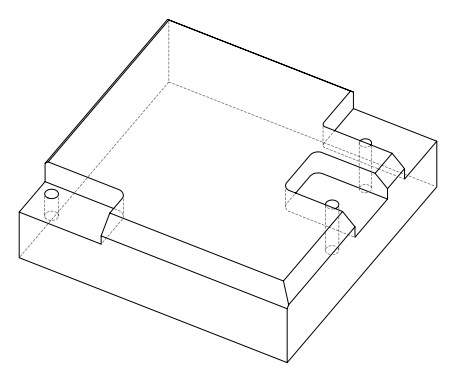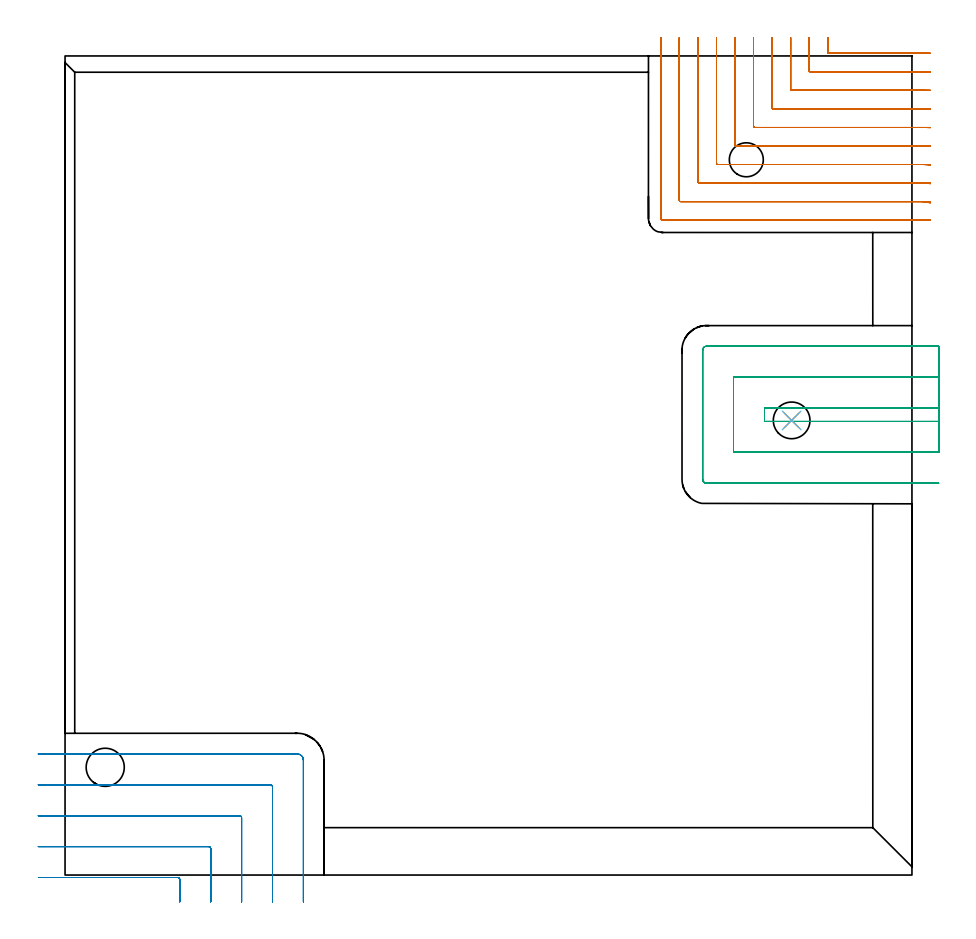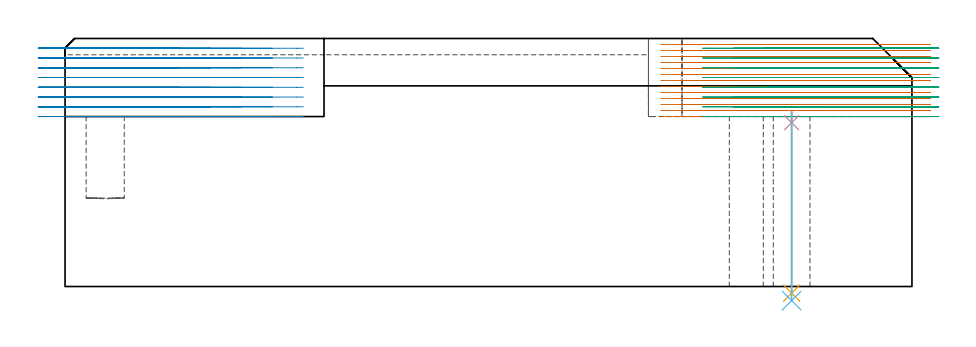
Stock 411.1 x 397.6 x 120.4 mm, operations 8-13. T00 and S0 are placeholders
(PLAN: 13 operations, 7 tool changes, 112.4 min)
(1 INDEXABLE_INSERT_DRILL_THROUGH_HOLE_FROM_SOLID | STEP1HOLE_1 | NXT0302_004 | 0.35 min | 25695 mm3)
(2 INDEXABLE_INSERT_DRILL_BLIND_HOLE_FROM_SOLID | STEP1POCKET | NXT0302_008 | 0.18 min | 20820 mm3)
(3 AREA_MILL | FG_CHAMFER_SURFACE | UGT0205_001 | 9.69 min | 33712 mm3)
(4 AREA_MILL_1 | FG_CHAMFER_SURFACE_1 | UGT0205_001 | 5.35 min | 3662 mm3)
(5 AREA_MILL_2 | FG_CHAMFER_SURFACE_2 | UGT0205_001 | 20.21 min | 74869 mm3)
(6 AREA_MILL_3 | FG_CHAMFER_SURFACE_3 | UGT0205_001 | 2.86 min | 10962 mm3)
(7 AREA_MILL_4 | FG_CHAMFER_SURFACE_4 | UGT0205_001 | 6.98 min | 8929 mm3)
(8 MILL_CORNER_NOTCH_RECTANGULAR | CORNER_NOTCH_RECTANGULAR | NXT0201_011 | Follow Part, ap 3, ae 75% | 39.66 min | 405418 mm3)
(9 MILL_CORNER_NOTCH_RECTANGULAR_1 | CORNER_NOTCH_RECTANGULAR_1 | UGT0201_094 | Follow Part, ap 5, ae 75% | 12.35 min | 314017 mm3)
(10 MILL_SLOT | SLOT_PARTIAL_RECTANGULAR | UGT0201_094 | Follow Part, ap 5, ae 75% | 13.94 min | 360773 mm3)
(11 SPOT_DRILL | STEP1HOLE | NXT0321_9005460120000 | 0.06 min | 214 mm3)
(12 DRILL_THROUGH_HOLE_INTO_CENTER | STEP1HOLE | NXT0301_065 | 0.36 min | 5537 mm3)
(13 DRILL_TO_ENLARGE_THROUGH_HOLE | STEP1HOLE | UGT0301_248 | 0.37 min | 14740 mm3)
(TOOL NXT0302_004 | Index. Insert Drill 16.5mm [880-D1650L20-05] | D16.5 PA176 FL83 Z2)
(TOOL NXT0302_008 | Index. Insert Drill 18.5mm [880-D1850L25-05] | D18.5 PA176 FL93 Z2)
(TOOL UGT0205_001 | Chamfer Mill 20 x 3 x 45 deg. | D20 FL50 Z2)
(TOOL NXT0201_011 | ENDMILL 12mm [2P460-1200-NA 1630] | D12 FL38 Z6)
(TOOL UGT0201_094 | End mill 20 mm | D20 FL38 Z4)
(TOOL NXT0321_9005460120000 | NC Spot Drill, 142deg, 12mm, Carbide, Uncoated | D12 PA142 FL30 Z2)
(TOOL NXT0301_065 | Carbide Drill 9.4mm [860.1-0940-075A1-MM 2214] | D9.4 PA140 FL98 Z2)
(TOOL UGT0301_248 | Twist Drill 17.8 mm | D17.8 PA118 FL130 Z2)
(OP 8 MILL_CORNER_NOTCH_RECTANGULAR)
G17 G21 G94 G90
T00 M6
G54
G17 G0 G90 X370.2 Y406.6 S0 M3
G43 Z130.4 H1
Z117.485
G94 G1 Y403.6 F250.
Y399.494 F500.
G3 X370.794 Y398.9 R0.6
G1 X415.572
G2 X416.96 Y398.888 R81.
G1 X419.96 Y398.837 F250.
G0 Z130.4
X361.2 Y406.6
Z117.485
G1 Y403.6
Y399.494 F500.
Y390.494
G3 X361.794 Y389.9 R0.6
G1 X415.572
G2 X417.1 Y389.884 R72.
G1 X420.099 Y389.82 F250.
G0 Z130.4
X352.2 Y406.6
Z117.485
G1 Y403.6
Y390.494 F500.
Y381.495
G3 X352.795 Y380.9 R0.6
G1 X415.572
G2 X417.1 Y380.881 R63.
G1 X420.099 Y380.809 F250.
G0 Z130.4
X343.199 Y406.6
Z117.485
G1 X343.2 Y403.6
Y381.495 F500.
Y372.495
G3 X343.795 Y371.9 R0.6
G1 X415.572
G2 X417.1 Y371.878 R54.
G1 X420.099 Y371.794 F250.
G0 Z130.4
X334.199 Y406.6
Z117.485
G1 X334.2 Y403.6
Y372.495 F500.
Y363.495
G3 X334.795 Y362.9 R0.6
G1 X415.572
G2 X417.1 Y362.874 R45.
G1 X420.098 Y362.772 F250.
G0 Z130.4
X325.199 Y406.6
Z117.485
G1 X325.2 Y403.6
Y363.495 F500.
Y354.495
G3 X325.795 Y353.9 R0.6
G1 X415.572
G2 X417.1 Y353.868 R36.
G1 X420.097 Y353.74 F250.
G0 Z130.4
X316.199 Y406.6
Z117.485
G1 X316.2 Y403.6
Y354.495 F500.
Y345.496
G3 X316.796 Y344.9 R0.6
G1 X415.572
G2 X417.1 Y344.857 R27.
G1 X420.095 Y344.687 F250.
G0 Z130.4
X307.198 Y406.6
Z117.485
G1 X307.2 Y403.6
Y345.496 F500.
Y336.496
G3 X307.796 Y335.9 R0.6
G1 X415.572
G2 X417.1 Y335.835 R18.
G1 X420.089 Y335.58 F250.
G0 Z130.4
X298.197 Y406.6
Z117.485
G1 X298.2 Y403.6
Y336.496 F500.
Y327.496
G3 X298.796 Y326.9 R0.6
G1 X415.572
G2 X417.1 Y326.769 R9.
G1 X420.056 Y326.26 F250.
G0 Z130.4
X289.2 Y406.591
Z117.485
G1 Y403.591
Y318.7 F500.
G3 X290. Y317.9 R0.8
G1 X415.572
X418.572 F250.
G0 Z130.4
X370.2 Y406.6
Z114.569
G1 Y403.6
Y399.494 F500.
G3 X370.794 Y398.9 R0.6
G1 X415.572
G2 X416.96 Y398.888 R81.
G1 X419.96 Y398.837 F250.
G0 Z130.4
X361.2 Y406.6
Z114.569
G1 Y403.6
Y390.494 F500.
G3 X361.794 Y389.9 R0.6
G1 X415.572
G2 X417.1 Y389.884 R72.
G1 X420.099 Y389.82 F250.
G0 Z130.4
X352.2 Y406.6
Z114.569
G1 Y403.6
Y381.495 F500.
G3 X352.795 Y380.9 R0.6
G1 X415.572
G2 X417.1 Y380.881 R63.
G1 X420.099 Y380.809 F250.
G0 Z130.4
X343.2 Y406.6
Z114.569
G1 Y403.6
Y372.495 F500.
G3 X343.795 Y371.9 R0.6
G1 X415.572
G2 X417.1 Y371.878 R54.
G1 X420.099 Y371.794 F250.
G0 Z130.4
X334.2 Y406.6
Z114.569
G1 Y403.6
Y363.495 F500.
G3 X334.795 Y362.9 R0.6
G1 X415.572
G2 X417.1 Y362.874 R45.
G1 X420.098 Y362.772 F250.
G0 Z130.4
X325.2 Y406.6
Z114.569
G1 Y403.6
Y354.495 F500.
G3 X325.795 Y353.9 R0.6
G1 X415.572
G2 X417.1 Y353.868 R36.
G1 X420.097 Y353.74 F250.
G0 Z130.4
X316.2 Y406.6
Z114.569
G1 Y403.6
Y345.496 F500.
G3 X316.796 Y344.9 R0.6
G1 X415.572
G2 X417.1 Y344.857 R27.
G1 X420.095 Y344.687 F250.
G0 Z130.4
X307.2 Y406.6
Z114.569
G1 Y403.6
Y336.496 F500.
G3 X307.796 Y335.9 R0.6
G1 X415.572
G2 X417.1 Y335.835 R18.
G1 X420.089 Y335.58 F250.
G0 Z130.4
X298.2 Y406.6
Z114.569
G1 Y403.6
Y327.496 F500.
G3 X298.796 Y326.9 R0.6
G1 X415.572
G2 X417.1 Y326.769 R9.
G1 X420.056 Y326.26 F250.
G0 Z130.4
X289.2 Y406.6
Z114.569
G1 Y403.6
Y318.7 F500.
G3 X290. Y317.9 R0.8
G1 X415.572
X418.572 F250.
G0 Z130.4
X370.2 Y406.6
Z111.654
G1 Y403.6
Y399.494 F500.
G3 X370.794 Y398.9 R0.6
G1 X415.572
G2 X416.96 Y398.888 R81.
G1 X419.96 Y398.837 F250.
G0 Z130.4
X361.2 Y406.6
Z111.654
G1 Y403.6
Y390.494 F500.
G3 X361.794 Y389.9 R0.6
G1 X415.572
G2 X417.1 Y389.884 R72.
G1 X420.099 Y389.82 F250.
G0 Z130.4
X352.2 Y406.6
Z111.654
G1 Y403.6
Y381.495 F500.
G3 X352.795 Y380.9 R0.6
G1 X415.572
G2 X417.1 Y380.881 R63.
G1 X420.099 Y380.809 F250.
G0 Z130.4
X343.2 Y406.6
Z111.654
G1 Y403.6
Y372.495 F500.
G3 X343.795 Y371.9 R0.6
G1 X415.572
G2 X417.1 Y371.878 R54.
G1 X420.099 Y371.794 F250.
G0 Z130.4
X334.2 Y406.6
Z111.654
G1 Y403.6
Y363.495 F500.
G3 X334.795 Y362.9 R0.6
G1 X415.572
G2 X417.1 Y362.874 R45.
G1 X420.098 Y362.772 F250.
G0 Z130.4
X325.2 Y406.6
Z111.654
G1 Y403.6
Y354.495 F500.
G3 X325.795 Y353.9 R0.6
G1 X415.572
G2 X417.1 Y353.868 R36.
G1 X420.097 Y353.74 F250.
G0 Z130.4
X316.2 Y406.6
Z111.654
G1 Y403.6
Y345.496 F500.
G3 X316.796 Y344.9 R0.6
G1 X415.572
G2 X417.1 Y344.857 R27.
G1 X420.095 Y344.687 F250.
G0 Z130.4
X307.2 Y406.6
Z111.654
G1 Y403.6
Y336.496 F500.
G3 X307.796 Y335.9 R0.6
G1 X415.572
G2 X417.1 Y335.835 R18.
G1 X420.089 Y335.58 F250.
G0 Z130.4
X298.2 Y406.6
Z111.654
G1 Y403.6
Y327.496 F500.
G3 X298.796 Y326.9 R0.6
G1 X415.572
G2 X417.1 Y326.769 R9.
G1 X420.056 Y326.26 F250.
G0 Z130.4
X289.2 Y406.6
Z111.654
G1 Y403.6
Y318.7 F500.
G3 X290. Y317.9 R0.8
G1 X415.572
X418.572 F250.
G0 Z130.4
X370.2 Y406.6
Z108.738
G1 Y403.6
Y399.494 F500.
G3 X370.794 Y398.9 R0.6
G1 X416.443
G2 X416.958 Y398.898 R81.
G1 X419.958 Y398.879 F250.
G0 Z130.4
X361.2 Y406.6
Z108.738
G1 Y403.6
Y390.494 F500.
G3 X361.794 Y389.9 R0.6
G1 X416.443
G2 X417.1 Y389.897 R72.
G1 X420.1 Y389.87 F250.
G0 Z130.4
X352.2 Y406.6
Z108.738
G1 Y403.6
Y381.495 F500.
G3 X352.795 Y380.9 R0.6
G1 X416.443
G2 X417.1 Y380.897 R63.
G1 X420.1 Y380.865 F250.
G0 Z130.4
X343.2 Y406.6
Z108.738
G1 Y403.6
Y372.495 F500.
G3 X343.795 Y371.9 R0.6
G1 X416.443
G2 X417.1 Y371.896 R54.
G1 X420.1 Y371.86 F250.
G0 Z130.4
X334.2 Y406.6
Z108.738
G1 Y403.6
Y363.495 F500.
G3 X334.795 Y362.9 R0.6
G1 X416.443
G2 X417.1 Y362.895 R45.
G1 X420.1 Y362.851 F250.
G0 Z130.4
X325.2 Y406.6
Z108.738
G1 Y403.6
Y354.495 F500.
G3 X325.795 Y353.9 R0.6
G1 X416.443
G2 X417.1 Y353.894 R36.
G1 X420.1 Y353.839 F250.
G0 Z130.4
X316.2 Y406.6
Z108.738
G1 Y403.6
Y345.496 F500.
G3 X316.796 Y344.9 R0.6
G1 X416.443
G2 X417.1 Y344.892 R27.
G1 X420.099 Y344.819 F250.
G0 Z130.4
X307.2 Y406.6
Z108.738
G1 Y403.6
Y336.496 F500.
G3 X307.796 Y335.9 R0.6
G1 X416.443
G2 X417.1 Y335.888 R18.
G1 X420.098 Y335.779 F250.
G0 Z130.4
X298.2 Y406.6
Z108.738
G1 Y403.6
Y327.496 F500.
G3 X298.796 Y326.9 R0.6
G1 X416.443
G2 X417.1 Y326.876 R9.
G1 X420.092 Y326.657 F250.
G0 Z130.4
X289.2 Y406.6
Z108.738
G1 Y403.6
Y318.7 F500.
G3 X290. Y317.9 R0.8
G1 X416.443
X419.443 F250.
G0 Z130.4
X370.2 Y406.6
Z105.823
G1 Y403.6
Y399.494 F500.
G3 X370.794 Y398.9 R0.6
G1 X416.957
X419.957 F250.
G0 Z130.4
X361.2 Y406.6
Z105.823
G1 Y403.6
Y390.494 F500.
G3 X361.794 Y389.9 R0.6
G1 X417.1
X420.1 F250.
G0 Z130.4
X352.2 Y406.6
Z105.823
G1 Y403.6
Y381.495 F500.
G3 X352.795 Y380.9 R0.6
G1 X417.1
X420.1 F250.
G0 Z130.4
X343.2 Y406.6
Z105.823
G1 Y403.6
Y372.495 F500.
G3 X343.795 Y371.9 R0.6
G1 X417.1
X420.1 F250.
G0 Z130.4
X334.2 Y406.6
Z105.823
G1 Y403.6
Y363.495 F500.
G3 X334.795 Y362.9 R0.6
G1 X417.1
X420.1 F250.
G0 Z130.4
X325.2 Y406.6
Z105.823
G1 Y403.6
Y354.495 F500.
G3 X325.795 Y353.9 R0.6
G1 X417.1
X420.1 F250.
G0 Z130.4
X316.2 Y406.6
Z105.823
G1 Y403.6
Y345.496 F500.
G3 X316.796 Y344.9 R0.6
G1 X417.1
X420.1 F250.
G0 Z130.4
X307.2 Y406.6
Z105.823
G1 Y403.6
Y336.496 F500.
G3 X307.796 Y335.9 R0.6
G1 X417.1
X420.1 F250.
G0 Z130.4
X298.2 Y406.6
Z105.823
G1 Y403.6
Y327.496 F500.
G3 X298.796 Y326.9 R0.6
G1 X417.1
X420.1 F250.
G0 Z130.4
X289.2 Y406.6
Z105.823
G1 Y403.6
Y318.7 F500.
G3 X290. Y317.9 R0.8
G1 X417.1
X420.1 F250.
G0 Z130.4
X370.2 Y406.6
Z102.908
G1 Y403.6
Y399.494 F500.
G3 X370.794 Y398.9 R0.6
G1 X416.957
X419.957 F250.
G0 Z130.4
X361.2 Y406.6
Z102.908
G1 Y403.6
Y390.494 F500.
G3 X361.794 Y389.9 R0.6
G1 X417.1
X420.1 F250.
G0 Z130.4
X352.2 Y406.6
Z102.908
G1 Y403.6
Y381.495 F500.
G3 X352.795 Y380.9 R0.6
G1 X417.1
X420.1 F250.
G0 Z130.4
X343.2 Y406.6
Z102.908
G1 Y403.6
Y372.495 F500.
G3 X343.795 Y371.9 R0.6
G1 X417.1
X420.1 F250.
G0 Z130.4
X334.2 Y406.6
Z102.908
G1 Y403.6
Y363.495 F500.
G3 X334.795 Y362.9 R0.6
G1 X417.1
X420.1 F250.
G0 Z130.4
X325.2 Y406.6
Z102.908
G1 Y403.6
Y354.495 F500.
G3 X325.795 Y353.9 R0.6
G1 X417.1
X420.1 F250.
G0 Z130.4
X316.2 Y406.6
Z102.908
G1 Y403.6
Y345.496 F500.
G3 X316.796 Y344.9 R0.6
G1 X417.1
X420.1 F250.
G0 Z130.4
X307.2 Y406.6
Z102.908
G1 Y403.6
Y336.496 F500.
G3 X307.796 Y335.9 R0.6
G1 X417.1
X420.1 F250.
G0 Z130.4
X298.2 Y406.6
Z102.908
G1 Y403.6
Y327.496 F500.
G3 X298.796 Y326.9 R0.6
G1 X417.1
X420.1 F250.
G0 Z130.4
X289.2 Y406.6
Z102.908
G1 Y403.6
Y318.7 F500.
G3 X290. Y317.9 R0.8
G1 X417.1
X420.1 F250.
G0 Z130.4
X370.2 Y406.6
Z99.992
G1 Y403.6
Y399.494 F500.
G3 X370.794 Y398.9 R0.6
G1 X416.957
X419.957 F250.
G0 Z130.4
X361.2 Y406.6
Z99.992
G1 Y403.6
Y390.494 F500.
G3 X361.794 Y389.9 R0.6
G1 X417.1
X420.1 F250.
G0 Z130.4
X352.2 Y406.6
Z99.992
G1 Y403.6
Y381.495 F500.
G3 X352.795 Y380.9 R0.6
G1 X417.1
X420.1 F250.
G0 Z130.4
X343.2 Y406.6
Z99.992
G1 Y403.6
Y372.495 F500.
G3 X343.795 Y371.9 R0.6
G1 X417.1
X420.1 F250.
G0 Z130.4
X334.2 Y406.6
Z99.992
G1 Y403.6
Y363.495 F500.
G3 X334.795 Y362.9 R0.6
G1 X417.1
X420.1 F250.
G0 Z130.4
X325.2 Y406.6
Z99.992
G1 Y403.6
Y354.495 F500.
G3 X325.795 Y353.9 R0.6
G1 X417.1
X420.1 F250.
G0 Z130.4
X316.2 Y406.6
Z99.992
G1 Y403.6
Y345.496 F500.
G3 X316.796 Y344.9 R0.6
G1 X417.1
X420.1 F250.
G0 Z130.4
X307.2 Y406.6
Z99.992
G1 Y403.6
Y336.496 F500.
G3 X307.796 Y335.9 R0.6
G1 X417.1
X420.1 F250.
G0 Z130.4
X298.2 Y406.6
Z99.992
G1 Y403.6
Y327.496 F500.
G3 X298.796 Y326.9 R0.6
G1 X417.1
X420.1 F250.
G0 Z130.4
X289.2 Y406.6
Z99.992
G1 Y403.6
Y318.7 F500.
G3 X290. Y317.9 R0.8
G1 X417.1
X420.1 F250.
G0 Z130.4
X370.2 Y406.6
Z97.077
G1 Y403.6
Y399.494 F500.
G3 X370.794 Y398.9 R0.6
G1 X416.957
X419.957 F250.
G0 Z130.4
X361.2 Y406.6
Z97.077
G1 Y403.6
Y390.494 F500.
G3 X361.794 Y389.9 R0.6
G1 X417.1
X420.1 F250.
G0 Z130.4
X352.2 Y406.6
Z97.077
G1 Y403.6
Y381.495 F500.
G3 X352.795 Y380.9 R0.6
G1 X417.1
X420.1 F250.
G0 Z130.4
X343.2 Y406.6
Z97.077
G1 Y403.6
Y372.495 F500.
G3 X343.795 Y371.9 R0.6
G1 X417.1
X420.1 F250.
G0 Z130.4
X334.2 Y406.6
Z97.077
G1 Y403.6
Y363.495 F500.
G3 X334.795 Y362.9 R0.6
G1 X417.1
X420.1 F250.
G0 Z130.4
X325.2 Y406.6
Z97.077
G1 Y403.6
Y354.495 F500.
G3 X325.795 Y353.9 R0.6
G1 X417.1
X420.1 F250.
G0 Z130.4
X316.2 Y406.6
Z97.077
G1 Y403.6
Y345.496 F500.
G3 X316.796 Y344.9 R0.6
G1 X417.1
X420.1 F250.
G0 Z130.4
X307.2 Y406.6
Z97.077
G1 Y403.6
Y336.496 F500.
G3 X307.796 Y335.9 R0.6
G1 X417.1
X420.1 F250.
G0 Z130.4
X298.2 Y406.6
Z97.077
G1 Y403.6
Y327.496 F500.
G3 X298.796 Y326.9 R0.6
G1 X417.1
X420.1 F250.
G0 Z130.4
X289.2 Y406.6
Z97.077
G1 Y403.6
Y318.7 F500.
G3 X290. Y317.9 R0.8
G1 X417.1
X420.1 F250.
G0 Z130.4
X370.2 Y406.6
Z94.162
G1 Y403.6
Y399.494 F500.
G3 X370.794 Y398.9 R0.6
G1 X416.957
X419.957 F250.
G0 Z130.4
X361.2 Y406.6
Z94.162
G1 Y403.6
Y390.494 F500.
G3 X361.794 Y389.9 R0.6
G1 X417.1
X420.1 F250.
G0 Z130.4
X352.2 Y406.6
Z94.162
G1 Y403.6
Y381.495 F500.
G3 X352.795 Y380.9 R0.6
G1 X417.1
X420.1 F250.
G0 Z130.4
X343.2 Y406.6
Z94.162
G1 Y403.6
Y372.495 F500.
G3 X343.795 Y371.9 R0.6
G1 X417.1
X420.1 F250.
G0 Z130.4
X334.2 Y406.6
Z94.162
G1 Y403.6
Y363.495 F500.
G3 X334.795 Y362.9 R0.6
G1 X417.1
X420.1 F250.
G0 Z130.4
X325.2 Y406.6
Z94.162
G1 Y403.6
Y354.495 F500.
G3 X325.795 Y353.9 R0.6
G1 X417.1
X420.1 F250.
G0 Z130.4
X316.2 Y406.6
Z94.162
G1 Y403.6
Y345.496 F500.
G3 X316.796 Y344.9 R0.6
G1 X417.1
X420.1 F250.
G0 Z130.4
X307.2 Y406.6
Z94.162
G1 Y403.6
Y336.496 F500.
G3 X307.796 Y335.9 R0.6
G1 X417.1
X420.1 F250.
G0 Z130.4
X298.2 Y406.6
Z94.162
G1 Y403.6
Y327.496 F500.
G3 X298.796 Y326.9 R0.6
G1 X417.1
X420.1 F250.
G0 Z130.4
X289.2 Y406.6
Z94.162
G1 Y403.6
Y318.7 F500.
G3 X290. Y317.9 R0.8
G1 X417.1
X420.1 F250.
G0 Z130.4
X370.2 Y406.6
Z91.246
G1 Y403.6
Y399.494 F500.
G3 X370.794 Y398.9 R0.6
G1 X416.957
X419.957 F250.
G0 Z130.4
X361.2 Y406.6
Z91.246
G1 Y403.6
Y390.494 F500.
G3 X361.794 Y389.9 R0.6
G1 X417.1
X420.1 F250.
G0 Z130.4
X352.2 Y406.6
Z91.246
G1 Y403.6
Y381.495 F500.
G3 X352.795 Y380.9 R0.6
G1 X417.1
X420.1 F250.
G0 Z130.4
X343.2 Y406.6
Z91.246
G1 Y403.6
Y372.495 F500.
G3 X343.795 Y371.9 R0.6
G1 X417.1
X420.1 F250.
G0 Z130.4
X334.2 Y406.6
Z91.246
G1 Y403.6
Y363.495 F500.
G3 X334.795 Y362.9 R0.6
G1 X417.1
X420.1 F250.
G0 Z130.4
X325.2 Y406.6
Z91.246
G1 Y403.6
Y354.495 F500.
G3 X325.795 Y353.9 R0.6
G1 X417.1
X420.1 F250.
G0 Z130.4
X316.2 Y406.6
Z91.246
G1 Y403.6
Y345.496 F500.
G3 X316.796 Y344.9 R0.6
G1 X417.1
X420.1 F250.
G0 Z130.4
X307.2 Y406.6
Z91.246
G1 Y403.6
Y336.496 F500.
G3 X307.796 Y335.9 R0.6
G1 X417.1
X420.1 F250.
G0 Z130.4
X298.2 Y406.6
Z91.246
G1 Y403.6
Y327.496 F500.
G3 X298.796 Y326.9 R0.6
G1 X417.1
X420.1 F250.
G0 Z130.4
X289.2 Y406.6
Z91.246
G1 Y403.6
Y318.7 F500.
G3 X290. Y317.9 R0.8
G1 X417.1
X420.1 F250.
G0 Z130.4
X370.2 Y406.6
Z88.331
G1 Y403.6
Y399.494 F500.
G3 X370.794 Y398.9 R0.6
G1 X416.957
X419.957 F250.
G0 Z130.4
X361.2 Y406.6
Z88.331
G1 Y403.6
Y390.494 F500.
G3 X361.794 Y389.9 R0.6
G1 X417.1
X420.1 F250.
G0 Z130.4
X352.2 Y406.6
Z88.331
G1 Y403.6
Y381.495 F500.
G3 X352.795 Y380.9 R0.6
G1 X417.1
X420.1 F250.
G0 Z130.4
X343.2 Y406.6
Z88.331
G1 Y403.6
Y372.495 F500.
G3 X343.795 Y371.9 R0.6
G1 X417.1
X420.1 F250.
G0 Z130.4
X334.2 Y406.6
Z88.331
G1 Y403.6
Y363.495 F500.
G3 X334.795 Y362.9 R0.6
G1 X417.1
X420.1 F250.
G0 Z130.4
X325.2 Y406.6
Z88.331
G1 Y403.6
Y354.495 F500.
G3 X325.795 Y353.9 R0.6
G1 X417.1
X420.1 F250.
G0 Z130.4
X316.2 Y406.6
Z88.331
G1 Y403.6
Y345.496 F500.
G3 X316.796 Y344.9 R0.6
G1 X417.1
X420.1 F250.
G0 Z130.4
X307.2 Y406.6
Z88.331
G1 Y403.6
Y336.496 F500.
G3 X307.796 Y335.9 R0.6
G1 X417.1
X420.1 F250.
G0 Z130.4
X298.2 Y406.6
Z88.331
G1 Y403.6
Y327.496 F500.
G3 X298.796 Y326.9 R0.6
G1 X417.1
X420.1 F250.
G0 Z130.4
X289.2 Y406.6
Z88.331
G1 Y403.6
Y318.7 F500.
G3 X290. Y317.9 R0.8
G1 X417.1
X420.1 F250.
G0 Z130.4
X370.2 Y406.6
Z85.415
G1 Y403.6
Y399.494 F500.
G3 X370.794 Y398.9 R0.6
G1 X416.957
X419.957 F250.
G0 Z130.4
X361.2 Y406.6
Z85.415
G1 Y403.6
Y390.494 F500.
G3 X361.794 Y389.9 R0.6
G1 X417.1
X420.1 F250.
G0 Z130.4
X352.2 Y406.6
Z85.415
G1 Y403.6
Y381.495 F500.
G3 X352.795 Y380.9 R0.6
G1 X417.1
X420.1 F250.
G0 Z130.4
X343.2 Y406.6
Z85.415
G1 Y403.6
Y372.495 F500.
G3 X343.795 Y371.9 R0.6
G1 X417.1
X420.1 F250.
G0 Z130.4
X334.2 Y406.6
Z85.415
G1 Y403.6
Y363.495 F500.
G3 X334.795 Y362.9 R0.6
G1 X417.1
X420.1 F250.
G0 Z130.4
X325.2 Y406.6
Z85.415
G1 Y403.6
Y354.495 F500.
G3 X325.795 Y353.9 R0.6
G1 X417.1
X420.1 F250.
G0 Z130.4
X316.2 Y406.6
Z85.415
G1 Y403.6
Y345.496 F500.
G3 X316.796 Y344.9 R0.6
G1 X417.1
X420.1 F250.
G0 Z130.4
X307.2 Y406.6
Z85.415
G1 Y403.6
Y336.496 F500.
G3 X307.796 Y335.9 R0.6
G1 X417.1
X420.1 F250.
G0 Z130.4
X298.2 Y406.6
Z85.415
G1 Y403.6
Y327.496 F500.
G3 X298.796 Y326.9 R0.6
G1 X417.1
X420.1 F250.
G0 Z130.4
X289.2 Y406.6
Z85.415
G1 Y403.6
Y318.7 F500.
G3 X290. Y317.9 R0.8
G1 X417.1
X420.1 F250.
G0 Z130.4
X370.2 Y406.6
Z82.5
G1 Y403.6
Y399.494 F500.
G3 X370.794 Y398.9 R0.6
G1 X416.957
X419.957 F250.
G0 Z130.4
X361.2 Y406.6
Z82.5
G1 Y403.6
Y390.494 F500.
G3 X361.794 Y389.9 R0.6
G1 X417.1
X420.1 F250.
G0 Z130.4
X352.2 Y406.6
Z82.5
G1 Y403.6
Y381.495 F500.
G3 X352.795 Y380.9 R0.6
G1 X417.1
X420.1 F250.
G0 Z130.4
X343.2 Y406.6
Z82.5
G1 Y403.6
Y372.495 F500.
G3 X343.795 Y371.9 R0.6
G1 X417.1
X420.1 F250.
G0 Z130.4
X334.2 Y406.6
Z82.5
G1 Y403.6
Y363.495 F500.
G3 X334.795 Y362.9 R0.6
G1 X417.1
X420.1 F250.
G0 Z130.4
X325.2 Y406.6
Z82.5
G1 Y403.6
Y354.495 F500.
G3 X325.795 Y353.9 R0.6
G1 X417.1
X420.1 F250.
G0 Z130.4
X316.2 Y406.6
Z82.5
G1 Y403.6
Y345.496 F500.
G3 X316.796 Y344.9 R0.6
G1 X417.1
X420.1 F250.
G0 Z130.4
X307.2 Y406.6
Z82.5
G1 Y403.6
Y336.496 F500.
G3 X307.796 Y335.9 R0.6
G1 X417.1
X420.1 F250.
G0 Z130.4
X298.2 Y406.6
Z82.5
G1 Y403.6
Y327.496 F500.
G3 X298.796 Y326.9 R0.6
G1 X417.1
X420.1 F250.
G0 Z130.4
X289.2 Y406.6
Z82.5
G1 Y403.6
Y318.7 F500.
G3 X290. Y317.9 R0.8
G1 X417.1
X420.1 F250.
G0 Z130.4
M5
M2
(OP 9 MILL_CORNER_NOTCH_RECTANGULAR_1)
G17 G21 G94 G90
T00 M6
G54
G17 G0 G90 X55.7 Y-13. S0 M3
G43 Z130.4 H0
Z115.662
G94 G1 Y-10. F250.
Y-2.194 F500.
G3 X54.706 Y-1.2 R1.
G1 X-9.928
X-12.928 F250.
G0 Z130.4
X70.7 Y-13.
Z115.662
G1 Y-10.
Y12.806 F500.
G3 X69.706 Y13.8 R1.
G1 X-10.
X-13. F250.
G0 Z130.4
X85.7 Y-13.
Z115.662
G1 Y-10.
Y27.805 F500.
G3 X84.705 Y28.8 R1.
G1 X-10.
X-13. F250.
G0 Z130.4
X100.7 Y-13.
Z115.662
G1 Y-10.
Y42.805 F500.
G3 X99.705 Y43.8 R1.
G1 X-10.
X-13. F250.
G0 Z130.4
X115.7 Y-13.
Z115.662
G1 Y-10.
Y55.7 F500.
G3 X112.6 Y58.8 R3.1
G1 X-10.
X-13. F250.
G0 Z130.4
X55.7 Y-13.
Z110.925
G1 Y-10.
Y-2.194 F500.
G3 X54.706 Y-1.2 R1.
G1 X-9.928
X-12.928 F250.
G0 Z130.4
X70.7 Y-13.
Z110.925
G1 Y-10.
Y12.806 F500.
G3 X69.706 Y13.8 R1.
G1 X-10.
X-13. F250.
G0 Z130.4
X85.7 Y-13.
Z110.925
G1 Y-10.
Y27.805 F500.
G3 X84.705 Y28.8 R1.
G1 X-10.
X-13. F250.
G0 Z130.4
X100.7 Y-13.
Z110.925
G1 Y-10.
Y42.805 F500.
G3 X99.705 Y43.8 R1.
G1 X-10.
X-13. F250.
G0 Z130.4
X115.7 Y-13.
Z110.925
G1 Y-10.
Y55.7 F500.
G3 X112.6 Y58.8 R3.1
G1 X-10.
X-13. F250.
G0 Z130.4
X55.7 Y-13.
Z106.187
G1 Y-10.
Y-2.194 F500.
G3 X54.706 Y-1.2 R1.
G1 X-9.928
X-12.928 F250.
G0 Z130.4
X70.7 Y-13.
Z106.187
G1 Y-10.
Y12.806 F500.
G3 X69.706 Y13.8 R1.
G1 X-10.
X-13. F250.
G0 Z130.4
X85.7 Y-13.
Z106.187
G1 Y-10.
Y27.805 F500.
G3 X84.705 Y28.8 R1.
G1 X-10.
X-13. F250.
G0 Z130.4
X100.7 Y-13.
Z106.187
G1 Y-10.
Y42.805 F500.
G3 X99.705 Y43.8 R1.
G1 X-10.
X-13. F250.
G0 Z130.4
X115.7 Y-13.
Z106.187
G1 Y-10.
Y55.7 F500.
G3 X112.6 Y58.8 R3.1
G1 X-10.
X-13. F250.
G0 Z130.4
X55.7 Y-13.
Z101.45
G1 Y-10.
Y-2.194 F500.
G3 X54.706 Y-1.2 R1.
G1 X-9.928
X-12.928 F250.
G0 Z130.4
X70.7 Y-13.
Z101.45
G1 Y-10.
Y12.806 F500.
G3 X69.706 Y13.8 R1.
G1 X-10.
X-13. F250.
G0 Z130.4
X85.7 Y-13.
Z101.45
G1 Y-10.
Y27.805 F500.
G3 X84.705 Y28.8 R1.
G1 X-10.
X-13. F250.
G0 Z130.4
X100.7 Y-13.
Z101.45
G1 Y-10.
Y42.805 F500.
G3 X99.705 Y43.8 R1.
G1 X-10.
X-13. F250.
G0 Z130.4
X115.7 Y-13.
Z101.45
G1 Y-10.
Y55.7 F500.
G3 X112.6 Y58.8 R3.1
G1 X-10.
X-13. F250.
G0 Z130.4
X55.7 Y-13.
Z96.712
G1 Y-10.
Y-2.194 F500.
G3 X54.706 Y-1.2 R1.
G1 X-9.928
X-12.928 F250.
G0 Z130.4
X70.7 Y-13.
Z96.712
G1 Y-10.
Y12.805 F500.
G3 X69.706 Y13.8 R1.
G1 X-10.
X-13. F250.
G0 Z130.4
X85.7 Y-13.
Z96.712
G1 Y-10.
Y27.805 F500.
G3 X84.705 Y28.8 R1.
G1 X-10.
X-13. F250.
G0 Z130.4
X100.7 Y-13.
Z96.712
G1 Y-10.
Y42.805 F500.
G3 X99.705 Y43.8 R1.
G1 X-10.
X-13. F250.
G0 Z130.4
X115.7 Y-13.
Z96.712
G1 Y-10.
Y55.7 F500.
G3 X112.6 Y58.8 R3.1
G1 X-10.
X-13. F250.
G0 Z130.4
X55.7 Y-13.
Z91.975
G1 Y-10.
Y-2.194 F500.
G3 X54.706 Y-1.2 R1.
G1 X-9.928
X-12.928 F250.
G0 Z130.4
X70.7 Y-13.
Z91.975
G1 Y-10.
Y12.806 F500.
G3 X69.706 Y13.8 R1.
G1 X-10.
X-13. F250.
G0 Z130.4
X85.7 Y-13.
Z91.975
G1 Y-10.
Y27.805 F500.
G3 X84.705 Y28.8 R1.
G1 X-10.
X-13. F250.
G0 Z130.4
X100.7 Y-13.
Z91.975
G1 Y-10.
Y42.805 F500.
G3 X99.705 Y43.8 R1.
G1 X-10.
X-13. F250.
G0 Z130.4
X115.7 Y-13.
Z91.975
G1 Y-10.
Y55.7 F500.
G3 X112.6 Y58.8 R3.1
G1 X-10.
X-13. F250.
G0 Z130.4
X55.7 Y-13.
Z87.237
G1 Y-10.
Y-2.194 F500.
G3 X54.706 Y-1.2 R1.
G1 X-9.928
X-12.928 F250.
G0 Z130.4
X70.7 Y-13.
Z87.237
G1 Y-10.
Y12.806 F500.
G3 X69.706 Y13.8 R1.
G1 X-10.
X-13. F250.
G0 Z130.4
X85.7 Y-13.
Z87.237
G1 Y-10.
Y27.805 F500.
G3 X84.705 Y28.8 R1.
G1 X-10.
X-13. F250.
G0 Z130.4
X100.7 Y-13.
Z87.237
G1 Y-10.
Y42.805 F500.
G3 X99.705 Y43.8 R1.
G1 X-10.
X-13. F250.
G0 Z130.4
X115.7 Y-13.
Z87.237
G1 Y-10.
Y55.7 F500.
G3 X112.6 Y58.8 R3.1
G1 X-10.
X-13. F250.
G0 Z130.4
X55.7 Y-13.
Z82.5
G1 Y-10.
Y-2.194 F500.
G3 X54.706 Y-1.2 R1.
G1 X-9.928
X-12.928 F250.
G0 Z130.4
X70.7 Y-13.
Z82.5
G1 Y-10.
Y12.806 F500.
G3 X69.706 Y13.8 R1.
G1 X-10.
X-13. F250.
G0 Z130.4
X85.7 Y-13.
Z82.5
G1 Y-10.
Y27.805 F500.
G3 X84.705 Y28.8 R1.
G1 X-10.
X-13. F250.
G0 Z130.4
X100.7 Y-13.
Z82.5
G1 Y-10.
Y42.805 F500.
G3 X99.705 Y43.8 R1.
G1 X-10.
X-13. F250.
G0 Z130.4
X115.7 Y-13.
Z82.5
G1 Y-10.
Y55.7 F500.
G3 X112.6 Y58.8 R3.1
G1 X-10.
X-13. F250.
G0 Z130.4
M5
M2
(OP 10 MILL_SLOT)
G17 G21 G94 G90
T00 M6
G54
G17 G0 G90 X424.1 Y226.7 S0 M3
G43 Z130.4 H0
Z115.662
G94 G1 X421.1 F250.
X339.5 F500.
Y220.2
X421.1
X424.1 F250.
Y241.7
X421.1
X324.5 F500.
Y205.2
X421.1
X424.1 F250.
Y256.7
X421.1
X311.4 F500.
G3 X309.5 Y254.8 R1.9
G1 Y192.1
G3 X311.4 Y190.2 R1.9
G1 X421.1
X424.1 F250.
G0 Y226.7 Z110.925
G1 X421.1
X339.5 F500.
Y220.2
X421.1
X424.1 F250.
Y241.7
X421.1
X324.5 F500.
Y205.2
X421.1
X424.1 F250.
Y256.7
X421.1
X311.4 F500.
G3 X309.5 Y254.8 R1.9
G1 Y192.1
G3 X311.4 Y190.2 R1.9
G1 X421.1
X424.1 F250.
G0 Y226.7 Z106.187
G1 X421.1
X339.5 F500.
Y220.2
X421.1
X424.1 F250.
Y241.7
X421.1
X324.5 F500.
Y205.2
X421.1
X424.1 F250.
Y256.7
X421.1
X311.4 F500.
G3 X309.5 Y254.8 R1.9
G1 Y192.1
G3 X311.4 Y190.2 R1.9
G1 X421.1
X424.1 F250.
G0 Y226.7 Z101.45
G1 X421.1
X339.5 F500.
Y220.2
X421.1
X424.1 F250.
Y241.7
X421.1
X324.5 F500.
Y205.2
X421.1
X424.1 F250.
Y256.7
X421.1
X311.4 F500.
G3 X309.5 Y254.8 R1.9
G1 Y192.1
G3 X311.4 Y190.2 R1.9
G1 X421.1
X424.1 F250.
G0 Y226.7 Z96.712
G1 X421.1
X339.5 F500.
Y220.2
X421.1
X424.1 F250.
Y241.7
X421.1
X324.5 F500.
Y205.2
X421.1
X424.1 F250.
Y256.7
X421.1
X311.4 F500.
G3 X309.5 Y254.8 R1.9
G1 Y192.1
G3 X311.4 Y190.2 R1.9
G1 X421.1
X424.1 F250.
G0 Y226.7 Z91.975
G1 X421.1
X339.5 F500.
Y220.2
X421.1
X424.1 F250.
Y241.7
X421.1
X324.5 F500.
Y205.2
X421.1
X424.1 F250.
Y256.7
X421.1
X311.4 F500.
G3 X309.5 Y254.8 R1.9
G1 Y192.1
G3 X311.4 Y190.2 R1.9
G1 X421.1
X424.1 F250.
G0 Y226.7 Z87.237
G1 X421.1
X339.5 F500.
Y220.2
X421.1
X424.1 F250.
Y241.7
X421.1
X324.5 F500.
Y205.2
X421.1
X424.1 F250.
Y256.7
X421.1
X311.4 F500.
G3 X309.5 Y254.8 R1.9
G1 Y192.1
G3 X311.4 Y190.2 R1.9
G1 X421.1
X424.1 F250.
G0 Y226.7 Z82.5
G1 X421.1
X339.5 F500.
Y220.2
X421.1
X424.1 F250.
Y241.7
X421.1
X324.5 F500.
Y205.2
X421.1
X424.1 F250.
Y256.7
X421.1
X311.4 F500.
G3 X309.5 Y254.8 R1.9
G1 Y192.1
G3 X311.4 Y190.2 R1.9
G1 X421.1
X424.1 F250.
G0 Z130.4
M5
M2
(OP 11 SPOT_DRILL)
G17 G21 G94 G90
T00 M6
G54
G17 G0 G90 X352.7 Y220.7 S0 M3
G43 Z130.4 H0
G94 G81 G98 Z79.5 F250. R85.5
G80
M5
M2
(OP 12 DRILL_THROUGH_HOLE_INTO_CENTER)
G17 G21 G94 G90
T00 M6
G54
G17 G0 G90 X352.7 Y220.7 S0 M3
G43 Z130.4 H1
G94 G73 G98 Z-3.211 F250. Q8.571 R84.5
G80
M5
M2
(OP 13 DRILL_TO_ENLARGE_THROUGH_HOLE)
G17 G21 G94 G90
T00 M6
G54
G17 G0 G90 X352.7 Y220.7 S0 M3
G43 Z130.4 H0
G94 G73 G98 Z-6.848 F250. Q14.891 R84.5
G80
M5
M2
